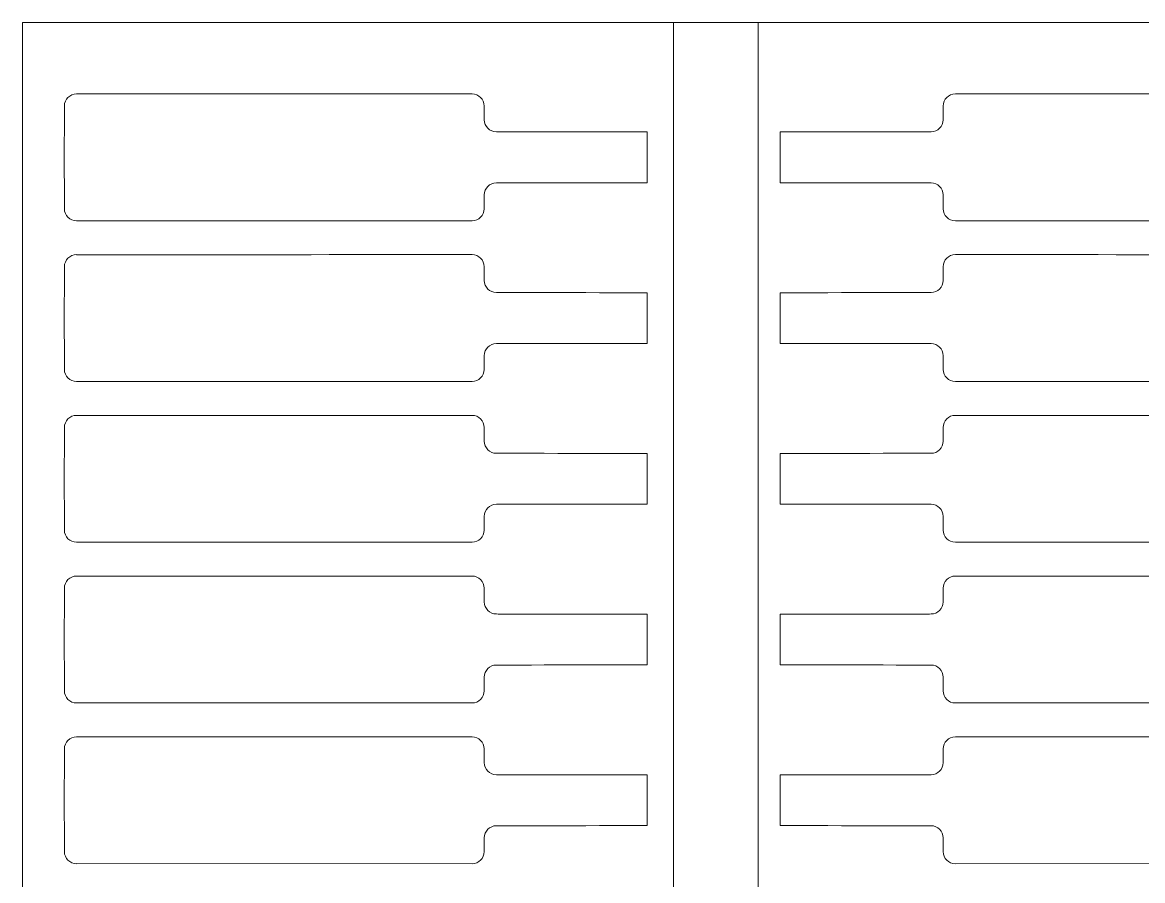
# Model space of a CAD drawing. Header units: millimetres. Extents: x -164867 to 807677, y -316775 to 513985.
# Drawn here: x 286821 to 287483, y 500802 to 501309 of the extents above; entities that cross this region are included whole.
import ezdxf

# ---------------------------------------------------------------- set-up
doc = ezdxf.new("R2010")
doc.units = ezdxf.units.MM
doc.layers.add('layer 1', color=7, linetype='Continuous')
doc.layers.add('TECHNO', color=7, linetype='Continuous', lineweight=15)

# ---------------------------------------------------------------- blocks, each defined once
blk = doc.blocks.new('Vino stoyka')
at = {"layer": 'layer 1', "color": 7, "lineweight": 20}
for points in [[(0, 0), (820, 0), (820, 1219.9998), (0, 1219.9998), (0, 0)], [(385, 0), (435, 0), (435, 1219.9998), (385, 1219.9998), (385, 0)]]:
    blk.add_lwpolyline(points, close=True, dxfattribs=at)
for points in [[(31.9893, 1102.7529), (31.9893, 1102.7529), (265.9118, 1102.7247), (265.9118, 1102.7247), (265.9118, 1102.7247), (265.9118, 1102.7247), (265.9118, 1102.7246), (265.9118, 1102.7246), (265.9118, 1102.7246), (269.8622, 1102.7246), (273.0647, 1105.9271), (273.0647, 1109.8776), (273.0647, 1109.8776), (273.0647, 1109.8776), (273.1326, 1117.987), (273.1326, 1117.987), (273.1326, 1117.987), (273.1326, 1121.9374), (276.3351, 1125.1399), (280.2856, 1125.1399), (280.2856, 1125.1399), (280.2856, 1125.1399), (369.4778, 1125.2247), (369.4778, 1125.2247), (369.4778, 1125.2247), (369.4778, 1125.2247), (369.4778, 1140.2247), (369.4778, 1140.2247), (369.4778, 1140.2247), (369.4778, 1140.2247), (369.4778, 1155.2247), (369.4778, 1155.2247), (369.4778, 1155.2247), (369.4778, 1155.2247), (280.2856, 1155.3095), (280.2856, 1155.3095), (280.2856, 1155.3095), (276.3351, 1155.3095), (273.1326, 1158.512), (273.1326, 1162.4624), (273.1326, 1162.4624), (273.1326, 1162.4624), (273.0647, 1170.5718), (273.0647, 1170.5718), (273.0647, 1170.5718), (273.0647, 1174.5223), (269.8622, 1177.7248), (265.9118, 1177.7248), (265.9118, 1177.7248), (265.9118, 1177.7248), (265.9118, 1177.7247), (265.9118, 1177.7247), (265.9118, 1177.7247), (265.9118, 1177.7247), (31.9893, 1177.6965), (31.9893, 1177.6965), (31.9893, 1177.6965), (31.9893, 1177.6965), (31.9893, 1177.7247), (31.9893, 1177.7247), (31.9893, 1177.7247), (31.9893, 1177.7247), (31.9893, 1177.7247), (31.9893, 1177.7247), (31.9893, 1177.7247), (28.0388, 1177.7247), (24.8363, 1174.5222), (24.8363, 1170.5717), (24.8363, 1170.5717), (24.8363, 1170.5717), (24.8363, 1170.5717), (24.8363, 1170.5717), (24.8363, 1170.5717), (24.8363, 1170.5717), (24.8364, 1170.5717), (24.8364, 1170.5717), (24.8364, 1170.5717), (24.8364, 1170.5717), (24.7666, 1140.2247), (24.7666, 1140.2247), (24.7666, 1140.2247), (24.7666, 1140.2247), (24.8364, 1109.8777), (24.8364, 1109.8777), (24.8364, 1109.8777), (24.8364, 1109.8777), (24.8363, 1109.8777), (24.8363, 1109.8777), (24.8363, 1109.8777), (24.8363, 1109.8777), (24.8363, 1109.8777), (24.8363, 1109.8777), (24.8363, 1109.8777), (24.8363, 1105.9272), (28.0388, 1102.7247), (31.9893, 1102.7247), (31.9893, 1102.7247), (31.9893, 1102.7247), (31.9893, 1102.7247), (31.9893, 1102.7247), (31.9893, 1102.7247), (31.9893, 1102.7247), (31.9893, 1102.7529), (31.9893, 1102.7529)], [(785.589, 1102.7529), (785.589, 1102.7529), (551.6665, 1102.7247), (551.6665, 1102.7247), (551.6665, 1102.7247), (551.6665, 1102.7247), (551.6665, 1102.7246), (551.6665, 1102.7246), (551.6665, 1102.7246), (547.7161, 1102.7246), (544.5136, 1105.9271), (544.5136, 1109.8776), (544.5136, 1109.8776), (544.5136, 1109.8776), (544.4457, 1117.987), (544.4457, 1117.987), (544.4457, 1117.987), (544.4457, 1121.9374), (541.2432, 1125.1399), (537.2927, 1125.1399), (537.2927, 1125.1399), (537.2927, 1125.1399), (448.1005, 1125.2247), (448.1005, 1125.2247), (448.1005, 1125.2247), (448.1005, 1125.2247), (448.1005, 1140.2247), (448.1005, 1140.2247), (448.1005, 1140.2247), (448.1005, 1140.2247), (448.1005, 1155.2247), (448.1005, 1155.2247), (448.1005, 1155.2247), (448.1005, 1155.2247), (537.2927, 1155.3095), (537.2927, 1155.3095), (537.2927, 1155.3095), (541.2432, 1155.3095), (544.4457, 1158.512), (544.4457, 1162.4624), (544.4457, 1162.4624), (544.4457, 1162.4624), (544.5136, 1170.5718), (544.5136, 1170.5718), (544.5136, 1170.5718), (544.5136, 1174.5223), (547.7161, 1177.7248), (551.6665, 1177.7248), (551.6665, 1177.7248), (551.6665, 1177.7248), (551.6665, 1177.7247), (551.6665, 1177.7247), (551.6665, 1177.7247), (551.6665, 1177.7247), (785.589, 1177.6965), (785.589, 1177.6965), (785.589, 1177.6965), (785.589, 1177.6965), (785.589, 1177.7247), (785.589, 1177.7247), (785.589, 1177.7247), (785.589, 1177.7247), (785.589, 1177.7247), (785.589, 1177.7247), (785.589, 1177.7247), (789.5395, 1177.7247), (792.742, 1174.5222), (792.742, 1170.5717), (792.742, 1170.5717), (792.742, 1170.5717), (792.742, 1170.5717), (792.742, 1170.5717), (792.742, 1170.5717), (792.742, 1170.5717), (792.7419, 1170.5717), (792.7419, 1170.5717), (792.7419, 1170.5717), (792.7419, 1170.5717), (792.8117, 1140.2247), (792.8117, 1140.2247), (792.8117, 1140.2247), (792.8117, 1140.2247), (792.7419, 1109.8777), (792.7419, 1109.8777), (792.7419, 1109.8777), (792.7419, 1109.8777), (792.742, 1109.8777), (792.742, 1109.8777), (792.742, 1109.8777), (792.742, 1109.8777), (792.742, 1109.8777), (792.742, 1109.8777), (792.742, 1109.8777), (792.742, 1105.9272), (789.5395, 1102.7247), (785.589, 1102.7247), (785.589, 1102.7247), (785.589, 1102.7247), (785.589, 1102.7247), (785.589, 1102.7247), (785.589, 1102.7247), (785.589, 1102.7247), (785.589, 1102.7529), (785.589, 1102.7529)], [(31.9893, 1007.7529), (31.9893, 1007.7529), (265.9118, 1007.7247), (265.9118, 1007.7247), (265.9118, 1007.7247), (265.9118, 1007.7247), (265.9118, 1007.7246), (265.9118, 1007.7246), (265.9118, 1007.7246), (269.8622, 1007.7246), (273.0647, 1010.9271), (273.0647, 1014.8776), (273.0647, 1014.8776), (273.0647, 1014.8776), (273.1326, 1022.987), (273.1326, 1022.987), (273.1326, 1022.987), (273.1326, 1026.9374), (276.3351, 1030.1399), (280.2856, 1030.1399), (280.2856, 1030.1399), (280.2856, 1030.1399), (369.4778, 1030.2247), (369.4778, 1030.2247), (369.4778, 1030.2247), (369.4778, 1030.2247), (369.4778, 1045.2247), (369.4778, 1045.2247), (369.4778, 1045.2247), (369.4778, 1045.2247), (369.4778, 1060.2247), (369.4778, 1060.2247), (369.4778, 1060.2247), (369.4778, 1060.2247), (280.2856, 1060.3095), (280.2856, 1060.3095), (280.2856, 1060.3095), (276.3351, 1060.3095), (273.1326, 1063.512), (273.1326, 1067.4624), (273.1326, 1067.4624), (273.1326, 1067.4624), (273.0647, 1075.5718), (273.0647, 1075.5718), (273.0647, 1075.5718), (273.0647, 1079.5223), (269.8622, 1082.7248), (265.9118, 1082.7248), (265.9118, 1082.7248), (265.9118, 1082.7248), (265.9118, 1082.7247), (265.9118, 1082.7247), (265.9118, 1082.7247), (265.9118, 1082.7247), (31.9893, 1082.6965), (31.9893, 1082.6965), (31.9893, 1082.6965), (31.9893, 1082.6965), (31.9893, 1082.7247), (31.9893, 1082.7247), (31.9893, 1082.7247), (31.9893, 1082.7247), (31.9893, 1082.7247), (31.9893, 1082.7247), (31.9893, 1082.7247), (28.0388, 1082.7247), (24.8363, 1079.5222), (24.8363, 1075.5717), (24.8363, 1075.5717), (24.8363, 1075.5717), (24.8363, 1075.5717), (24.8363, 1075.5717), (24.8363, 1075.5717), (24.8363, 1075.5717), (24.8364, 1075.5717), (24.8364, 1075.5717), (24.8364, 1075.5717), (24.8364, 1075.5717), (24.7666, 1045.2247), (24.7666, 1045.2247), (24.7666, 1045.2247), (24.7666, 1045.2247), (24.8364, 1014.8777), (24.8364, 1014.8777), (24.8364, 1014.8777), (24.8364, 1014.8777), (24.8363, 1014.8777), (24.8363, 1014.8777), (24.8363, 1014.8777), (24.8363, 1014.8777), (24.8363, 1014.8777), (24.8363, 1014.8777), (24.8363, 1014.8777), (24.8363, 1010.9272), (28.0388, 1007.7247), (31.9893, 1007.7247), (31.9893, 1007.7247), (31.9893, 1007.7247), (31.9893, 1007.7247), (31.9893, 1007.7247), (31.9893, 1007.7247), (31.9893, 1007.7247), (31.9893, 1007.7529), (31.9893, 1007.7529)], [(785.589, 1007.7529), (785.589, 1007.7529), (551.6665, 1007.7247), (551.6665, 1007.7247), (551.6665, 1007.7247), (551.6665, 1007.7247), (551.6665, 1007.7246), (551.6665, 1007.7246), (551.6665, 1007.7246), (547.7161, 1007.7246), (544.5136, 1010.9271), (544.5136, 1014.8776), (544.5136, 1014.8776), (544.5136, 1014.8776), (544.4457, 1022.987), (544.4457, 1022.987), (544.4457, 1022.987), (544.4457, 1026.9374), (541.2432, 1030.1399), (537.2927, 1030.1399), (537.2927, 1030.1399), (537.2927, 1030.1399), (448.1005, 1030.2247), (448.1005, 1030.2247), (448.1005, 1030.2247), (448.1005, 1030.2247), (448.1005, 1045.2247), (448.1005, 1045.2247), (448.1005, 1045.2247), (448.1005, 1045.2247), (448.1005, 1060.2247), (448.1005, 1060.2247), (448.1005, 1060.2247), (448.1005, 1060.2247), (537.2927, 1060.3095), (537.2927, 1060.3095), (537.2927, 1060.3095), (541.2432, 1060.3095), (544.4457, 1063.512), (544.4457, 1067.4624), (544.4457, 1067.4624), (544.4457, 1067.4624), (544.5136, 1075.5718), (544.5136, 1075.5718), (544.5136, 1075.5718), (544.5136, 1079.5223), (547.7161, 1082.7248), (551.6665, 1082.7248), (551.6665, 1082.7248), (551.6665, 1082.7248), (551.6665, 1082.7247), (551.6665, 1082.7247), (551.6665, 1082.7247), (551.6665, 1082.7247), (785.589, 1082.6965), (785.589, 1082.6965), (785.589, 1082.6965), (785.589, 1082.6965), (785.589, 1082.7247), (785.589, 1082.7247), (785.589, 1082.7247), (785.589, 1082.7247), (785.589, 1082.7247), (785.589, 1082.7247), (785.589, 1082.7247), (789.5395, 1082.7247), (792.742, 1079.5222), (792.742, 1075.5717), (792.742, 1075.5717), (792.742, 1075.5717), (792.742, 1075.5717), (792.742, 1075.5717), (792.742, 1075.5717), (792.742, 1075.5717), (792.7419, 1075.5717), (792.7419, 1075.5717), (792.7419, 1075.5717), (792.7419, 1075.5717), (792.8117, 1045.2247), (792.8117, 1045.2247), (792.8117, 1045.2247), (792.8117, 1045.2247), (792.7419, 1014.8777), (792.7419, 1014.8777), (792.7419, 1014.8777), (792.7419, 1014.8777), (792.742, 1014.8777), (792.742, 1014.8777), (792.742, 1014.8777), (792.742, 1014.8777), (792.742, 1014.8777), (792.742, 1014.8777), (792.742, 1014.8777), (792.742, 1010.9272), (789.5395, 1007.7247), (785.589, 1007.7247), (785.589, 1007.7247), (785.589, 1007.7247), (785.589, 1007.7247), (785.589, 1007.7247), (785.589, 1007.7247), (785.589, 1007.7247), (785.589, 1007.7529), (785.589, 1007.7529)], [(31.9893, 912.7529), (31.9893, 912.7529), (265.9118, 912.7247), (265.9118, 912.7247), (265.9118, 912.7247), (265.9118, 912.7247), (265.9118, 912.7246), (265.9118, 912.7246), (265.9118, 912.7246), (269.8622, 912.7246), (273.0647, 915.9271), (273.0647, 919.8776), (273.0647, 919.8776), (273.0647, 919.8776), (273.1326, 927.987), (273.1326, 927.987), (273.1326, 927.987), (273.1326, 931.9374), (276.3351, 935.1399), (280.2856, 935.1399), (280.2856, 935.1399), (280.2856, 935.1399), (369.4778, 935.2247), (369.4778, 935.2247), (369.4778, 935.2247), (369.4778, 935.2247), (369.4778, 950.2247), (369.4778, 950.2247), (369.4778, 950.2247), (369.4778, 950.2247), (369.4778, 965.2247), (369.4778, 965.2247), (369.4778, 965.2247), (369.4778, 965.2247), (280.2856, 965.3095), (280.2856, 965.3095), (280.2856, 965.3095), (276.3351, 965.3095), (273.1326, 968.512), (273.1326, 972.4624), (273.1326, 972.4624), (273.1326, 972.4624), (273.0647, 980.5718), (273.0647, 980.5718), (273.0647, 980.5718), (273.0647, 984.5223), (269.8622, 987.7248), (265.9118, 987.7248), (265.9118, 987.7248), (265.9118, 987.7248), (265.9118, 987.7247), (265.9118, 987.7247), (265.9118, 987.7247), (265.9118, 987.7247), (31.9893, 987.6965), (31.9893, 987.6965), (31.9893, 987.6965), (31.9893, 987.6965), (31.9893, 987.7247), (31.9893, 987.7247), (31.9893, 987.7247), (31.9893, 987.7247), (31.9893, 987.7247), (31.9893, 987.7247), (31.9893, 987.7247), (28.0388, 987.7247), (24.8363, 984.5222), (24.8363, 980.5717), (24.8363, 980.5717), (24.8363, 980.5717), (24.8363, 980.5717), (24.8363, 980.5717), (24.8363, 980.5717), (24.8363, 980.5717), (24.8364, 980.5717), (24.8364, 980.5717), (24.8364, 980.5717), (24.8364, 980.5717), (24.7666, 950.2247), (24.7666, 950.2247), (24.7666, 950.2247), (24.7666, 950.2247), (24.8364, 919.8777), (24.8364, 919.8777), (24.8364, 919.8777), (24.8364, 919.8777), (24.8363, 919.8777), (24.8363, 919.8777), (24.8363, 919.8777), (24.8363, 919.8777), (24.8363, 919.8777), (24.8363, 919.8777), (24.8363, 919.8777), (24.8363, 915.9272), (28.0388, 912.7247), (31.9893, 912.7247), (31.9893, 912.7247), (31.9893, 912.7247), (31.9893, 912.7247), (31.9893, 912.7247), (31.9893, 912.7247), (31.9893, 912.7247), (31.9893, 912.7529), (31.9893, 912.7529)], [(785.589, 912.7529), (785.589, 912.7529), (551.6665, 912.7247), (551.6665, 912.7247), (551.6665, 912.7247), (551.6665, 912.7247), (551.6665, 912.7246), (551.6665, 912.7246), (551.6665, 912.7246), (547.7161, 912.7246), (544.5136, 915.9271), (544.5136, 919.8776), (544.5136, 919.8776), (544.5136, 919.8776), (544.4457, 927.987), (544.4457, 927.987), (544.4457, 927.987), (544.4457, 931.9374), (541.2432, 935.1399), (537.2927, 935.1399), (537.2927, 935.1399), (537.2927, 935.1399), (448.1005, 935.2247), (448.1005, 935.2247), (448.1005, 935.2247), (448.1005, 935.2247), (448.1005, 950.2247), (448.1005, 950.2247), (448.1005, 950.2247), (448.1005, 950.2247), (448.1005, 965.2247), (448.1005, 965.2247), (448.1005, 965.2247), (448.1005, 965.2247), (537.2927, 965.3095), (537.2927, 965.3095), (537.2927, 965.3095), (541.2432, 965.3095), (544.4457, 968.512), (544.4457, 972.4624), (544.4457, 972.4624), (544.4457, 972.4624), (544.5136, 980.5718), (544.5136, 980.5718), (544.5136, 980.5718), (544.5136, 984.5223), (547.7161, 987.7248), (551.6665, 987.7248), (551.6665, 987.7248), (551.6665, 987.7248), (551.6665, 987.7247), (551.6665, 987.7247), (551.6665, 987.7247), (551.6665, 987.7247), (785.589, 987.6965), (785.589, 987.6965), (785.589, 987.6965), (785.589, 987.6965), (785.589, 987.7247), (785.589, 987.7247), (785.589, 987.7247), (785.589, 987.7247), (785.589, 987.7247), (785.589, 987.7247), (785.589, 987.7247), (789.5395, 987.7247), (792.742, 984.5222), (792.742, 980.5717), (792.742, 980.5717), (792.742, 980.5717), (792.742, 980.5717), (792.742, 980.5717), (792.742, 980.5717), (792.742, 980.5717), (792.7419, 980.5717), (792.7419, 980.5717), (792.7419, 980.5717), (792.7419, 980.5717), (792.8117, 950.2247), (792.8117, 950.2247), (792.8117, 950.2247), (792.8117, 950.2247), (792.7419, 919.8777), (792.7419, 919.8777), (792.7419, 919.8777), (792.7419, 919.8777), (792.742, 919.8777), (792.742, 919.8777), (792.742, 919.8777), (792.742, 919.8777), (792.742, 919.8777), (792.742, 919.8777), (792.742, 919.8777), (792.742, 915.9272), (789.5395, 912.7247), (785.589, 912.7247), (785.589, 912.7247), (785.589, 912.7247), (785.589, 912.7247), (785.589, 912.7247), (785.589, 912.7247), (785.589, 912.7247), (785.589, 912.7529), (785.589, 912.7529)], [(31.9893, 817.7529), (31.9893, 817.7529), (265.9118, 817.7247), (265.9118, 817.7247), (265.9118, 817.7247), (265.9118, 817.7247), (265.9118, 817.7246), (265.9118, 817.7246), (265.9118, 817.7246), (269.8622, 817.7246), (273.0647, 820.9271), (273.0647, 824.8776), (273.0647, 824.8776), (273.0647, 824.8776), (273.1326, 832.987), (273.1326, 832.987), (273.1326, 832.987), (273.1326, 836.9374), (276.3351, 840.1399), (280.2856, 840.1399), (280.2856, 840.1399), (280.2856, 840.1399), (369.4778, 840.2247), (369.4778, 840.2247), (369.4778, 840.2247), (369.4778, 840.2247), (369.4778, 855.2247), (369.4778, 855.2247), (369.4778, 855.2247), (369.4778, 855.2247), (369.4778, 870.2247), (369.4778, 870.2247), (369.4778, 870.2247), (369.4778, 870.2247), (280.2856, 870.3095), (280.2856, 870.3095), (280.2856, 870.3095), (276.3351, 870.3095), (273.1326, 873.512), (273.1326, 877.4624), (273.1326, 877.4624), (273.1326, 877.4624), (273.0647, 885.5718), (273.0647, 885.5718), (273.0647, 885.5718), (273.0647, 889.5223), (269.8622, 892.7248), (265.9118, 892.7248), (265.9118, 892.7248), (265.9118, 892.7248), (265.9118, 892.7247), (265.9118, 892.7247), (265.9118, 892.7247), (265.9118, 892.7247), (31.9893, 892.6965), (31.9893, 892.6965), (31.9893, 892.6965), (31.9893, 892.6965), (31.9893, 892.7247), (31.9893, 892.7247), (31.9893, 892.7247), (31.9893, 892.7247), (31.9893, 892.7247), (31.9893, 892.7247), (31.9893, 892.7247), (28.0388, 892.7247), (24.8363, 889.5222), (24.8363, 885.5717), (24.8363, 885.5717), (24.8363, 885.5717), (24.8363, 885.5717), (24.8363, 885.5717), (24.8363, 885.5717), (24.8363, 885.5717), (24.8364, 885.5717), (24.8364, 885.5717), (24.8364, 885.5717), (24.8364, 885.5717), (24.7666, 855.2247), (24.7666, 855.2247), (24.7666, 855.2247), (24.7666, 855.2247), (24.8364, 824.8777), (24.8364, 824.8777), (24.8364, 824.8777), (24.8364, 824.8777), (24.8363, 824.8777), (24.8363, 824.8777), (24.8363, 824.8777), (24.8363, 824.8777), (24.8363, 824.8777), (24.8363, 824.8777), (24.8363, 824.8777), (24.8363, 820.9272), (28.0388, 817.7247), (31.9893, 817.7247), (31.9893, 817.7247), (31.9893, 817.7247), (31.9893, 817.7247), (31.9893, 817.7247), (31.9893, 817.7247), (31.9893, 817.7247), (31.9893, 817.7529), (31.9893, 817.7529)], [(785.589, 817.7529), (785.589, 817.7529), (551.6665, 817.7247), (551.6665, 817.7247), (551.6665, 817.7247), (551.6665, 817.7247), (551.6665, 817.7246), (551.6665, 817.7246), (551.6665, 817.7246), (547.7161, 817.7246), (544.5136, 820.9271), (544.5136, 824.8776), (544.5136, 824.8776), (544.5136, 824.8776), (544.4457, 832.987), (544.4457, 832.987), (544.4457, 832.987), (544.4457, 836.9374), (541.2432, 840.1399), (537.2927, 840.1399), (537.2927, 840.1399), (537.2927, 840.1399), (448.1005, 840.2247), (448.1005, 840.2247), (448.1005, 840.2247), (448.1005, 840.2247), (448.1005, 855.2247), (448.1005, 855.2247), (448.1005, 855.2247), (448.1005, 855.2247), (448.1005, 870.2247), (448.1005, 870.2247), (448.1005, 870.2247), (448.1005, 870.2247), (537.2927, 870.3095), (537.2927, 870.3095), (537.2927, 870.3095), (541.2432, 870.3095), (544.4457, 873.512), (544.4457, 877.4624), (544.4457, 877.4624), (544.4457, 877.4624), (544.5136, 885.5718), (544.5136, 885.5718), (544.5136, 885.5718), (544.5136, 889.5223), (547.7161, 892.7248), (551.6665, 892.7248), (551.6665, 892.7248), (551.6665, 892.7248), (551.6665, 892.7247), (551.6665, 892.7247), (551.6665, 892.7247), (551.6665, 892.7247), (785.589, 892.6965), (785.589, 892.6965), (785.589, 892.6965), (785.589, 892.6965), (785.589, 892.7247), (785.589, 892.7247), (785.589, 892.7247), (785.589, 892.7247), (785.589, 892.7247), (785.589, 892.7247), (785.589, 892.7247), (789.5395, 892.7247), (792.742, 889.5222), (792.742, 885.5717), (792.742, 885.5717), (792.742, 885.5717), (792.742, 885.5717), (792.742, 885.5717), (792.742, 885.5717), (792.742, 885.5717), (792.7419, 885.5717), (792.7419, 885.5717), (792.7419, 885.5717), (792.7419, 885.5717), (792.8117, 855.2247), (792.8117, 855.2247), (792.8117, 855.2247), (792.8117, 855.2247), (792.7419, 824.8777), (792.7419, 824.8777), (792.7419, 824.8777), (792.7419, 824.8777), (792.742, 824.8777), (792.742, 824.8777), (792.742, 824.8777), (792.742, 824.8777), (792.742, 824.8777), (792.742, 824.8777), (792.742, 824.8777), (792.742, 820.9272), (789.5395, 817.7247), (785.589, 817.7247), (785.589, 817.7247), (785.589, 817.7247), (785.589, 817.7247), (785.589, 817.7247), (785.589, 817.7247), (785.589, 817.7247), (785.589, 817.7529), (785.589, 817.7529)], [(31.9893, 722.7529), (31.9893, 722.7529), (265.9118, 722.7247), (265.9118, 722.7247), (265.9118, 722.7247), (265.9118, 722.7247), (265.9118, 722.7246), (265.9118, 722.7246), (265.9118, 722.7246), (269.8622, 722.7246), (273.0647, 725.9271), (273.0647, 729.8776), (273.0647, 729.8776), (273.0647, 729.8776), (273.1326, 737.987), (273.1326, 737.987), (273.1326, 737.987), (273.1326, 741.9374), (276.3351, 745.1399), (280.2856, 745.1399), (280.2856, 745.1399), (280.2856, 745.1399), (369.4778, 745.2247), (369.4778, 745.2247), (369.4778, 745.2247), (369.4778, 745.2247), (369.4778, 760.2247), (369.4778, 760.2247), (369.4778, 760.2247), (369.4778, 760.2247), (369.4778, 775.2247), (369.4778, 775.2247), (369.4778, 775.2247), (369.4778, 775.2247), (280.2856, 775.3095), (280.2856, 775.3095), (280.2856, 775.3095), (276.3351, 775.3095), (273.1326, 778.512), (273.1326, 782.4624), (273.1326, 782.4624), (273.1326, 782.4624), (273.0647, 790.5718), (273.0647, 790.5718), (273.0647, 790.5718), (273.0647, 794.5223), (269.8622, 797.7248), (265.9118, 797.7248), (265.9118, 797.7248), (265.9118, 797.7248), (265.9118, 797.7247), (265.9118, 797.7247), (265.9118, 797.7247), (265.9118, 797.7247), (31.9893, 797.6965), (31.9893, 797.6965), (31.9893, 797.6965), (31.9893, 797.6965), (31.9893, 797.7247), (31.9893, 797.7247), (31.9893, 797.7247), (31.9893, 797.7247), (31.9893, 797.7247), (31.9893, 797.7247), (31.9893, 797.7247), (28.0388, 797.7247), (24.8363, 794.5222), (24.8363, 790.5717), (24.8363, 790.5717), (24.8363, 790.5717), (24.8363, 790.5717), (24.8363, 790.5717), (24.8363, 790.5717), (24.8363, 790.5717), (24.8364, 790.5717), (24.8364, 790.5717), (24.8364, 790.5717), (24.8364, 790.5717), (24.7666, 760.2247), (24.7666, 760.2247), (24.7666, 760.2247), (24.7666, 760.2247), (24.8364, 729.8777), (24.8364, 729.8777), (24.8364, 729.8777), (24.8364, 729.8777), (24.8363, 729.8777), (24.8363, 729.8777), (24.8363, 729.8777), (24.8363, 729.8777), (24.8363, 729.8777), (24.8363, 729.8777), (24.8363, 729.8777), (24.8363, 725.9272), (28.0388, 722.7247), (31.9893, 722.7247), (31.9893, 722.7247), (31.9893, 722.7247), (31.9893, 722.7247), (31.9893, 722.7247), (31.9893, 722.7247), (31.9893, 722.7247), (31.9893, 722.7529), (31.9893, 722.7529)], [(785.589, 722.7529), (785.589, 722.7529), (551.6665, 722.7247), (551.6665, 722.7247), (551.6665, 722.7247), (551.6665, 722.7247), (551.6665, 722.7246), (551.6665, 722.7246), (551.6665, 722.7246), (547.7161, 722.7246), (544.5136, 725.9271), (544.5136, 729.8776), (544.5136, 729.8776), (544.5136, 729.8776), (544.4457, 737.987), (544.4457, 737.987), (544.4457, 737.987), (544.4457, 741.9374), (541.2432, 745.1399), (537.2927, 745.1399), (537.2927, 745.1399), (537.2927, 745.1399), (448.1005, 745.2247), (448.1005, 745.2247), (448.1005, 745.2247), (448.1005, 745.2247), (448.1005, 760.2247), (448.1005, 760.2247), (448.1005, 760.2247), (448.1005, 760.2247), (448.1005, 775.2247), (448.1005, 775.2247), (448.1005, 775.2247), (448.1005, 775.2247), (537.2927, 775.3095), (537.2927, 775.3095), (537.2927, 775.3095), (541.2432, 775.3095), (544.4457, 778.512), (544.4457, 782.4624), (544.4457, 782.4624), (544.4457, 782.4624), (544.5136, 790.5718), (544.5136, 790.5718), (544.5136, 790.5718), (544.5136, 794.5223), (547.7161, 797.7248), (551.6665, 797.7248), (551.6665, 797.7248), (551.6665, 797.7248), (551.6665, 797.7247), (551.6665, 797.7247), (551.6665, 797.7247), (551.6665, 797.7247), (785.589, 797.6965), (785.589, 797.6965), (785.589, 797.6965), (785.589, 797.6965), (785.589, 797.7247), (785.589, 797.7247), (785.589, 797.7247), (785.589, 797.7247), (785.589, 797.7247), (785.589, 797.7247), (785.589, 797.7247), (789.5395, 797.7247), (792.742, 794.5222), (792.742, 790.5717), (792.742, 790.5717), (792.742, 790.5717), (792.742, 790.5717), (792.742, 790.5717), (792.742, 790.5717), (792.742, 790.5717), (792.7419, 790.5717), (792.7419, 790.5717), (792.7419, 790.5717), (792.7419, 790.5717), (792.8117, 760.2247), (792.8117, 760.2247), (792.8117, 760.2247), (792.8117, 760.2247), (792.7419, 729.8777), (792.7419, 729.8777), (792.7419, 729.8777), (792.7419, 729.8777), (792.742, 729.8777), (792.742, 729.8777), (792.742, 729.8777), (792.742, 729.8777), (792.742, 729.8777), (792.742, 729.8777), (792.742, 729.8777), (792.742, 725.9272), (789.5395, 722.7247), (785.589, 722.7247), (785.589, 722.7247), (785.589, 722.7247), (785.589, 722.7247), (785.589, 722.7247), (785.589, 722.7247), (785.589, 722.7247), (785.589, 722.7529), (785.589, 722.7529)]]:
    blk.add_open_spline(points, degree=3, knots=[0, 0, 0, 0, 0.03703704, 0.03703704, 0.03703704, 0.03703705, 0.07407407, 0.07407407, 0.07407407, 0.07407408, 0.11111111, 0.11111111, 0.11111111, 0.11111112, 0.14814815, 0.14814815, 0.14814815, 0.14814816, 0.18518519, 0.18518519, 0.18518519, 0.1851852, 0.22222222, 0.22222222, 0.22222222, 0.22222223, 0.25925926, 0.25925926, 0.25925926, 0.25925927, 0.2962963, 0.2962963, 0.2962963, 0.29629631, 0.33333333, 0.33333333, 0.33333333, 0.33333334, 0.37037037, 0.37037037, 0.37037037, 0.37037038, 0.40740741, 0.40740741, 0.40740741, 0.40740742, 0.44444444, 0.44444444, 0.44444444, 0.44444445, 0.48148148, 0.48148148, 0.48148148, 0.48148149, 0.51851852, 0.51851852, 0.51851852, 0.51851853, 0.55555556, 0.55555556, 0.55555556, 0.55555557, 0.59259259, 0.59259259, 0.59259259, 0.5925926, 0.62962963, 0.62962963, 0.62962963, 0.62962964, 0.66666667, 0.66666667, 0.66666667, 0.66666668, 0.7037037, 0.7037037, 0.7037037, 0.70370371, 0.74074074, 0.74074074, 0.74074074, 0.74074075, 0.77777778, 0.77777778, 0.77777778, 0.77777779, 0.81481481, 0.81481481, 0.81481481, 0.81481482, 0.85185185, 0.85185185, 0.85185185, 0.85185186, 0.88888889, 0.88888889, 0.88888889, 0.8888889, 0.92592593, 0.92592593, 0.92592593, 0.92592594, 1, 1, 1, 1], dxfattribs=at)
blk = doc.blocks.new('TECHNOLOGIJA Garmatnaya')
at = {"layer": 'TECHNO', "transparency": 33554687}
blk.add_blockref('Vino stoyka', (39782.77, 42126.48), dxfattribs=at)

msp = doc.modelspace()

# ---------------------------------------------------------------- block references
at = {"layer": 'TECHNO', "transparency": 33554687}
msp.add_blockref('TECHNOLOGIJA Garmatnaya', (247038.21, 457962.73), dxfattribs=at)

doc.saveas('drawing.dxf')
